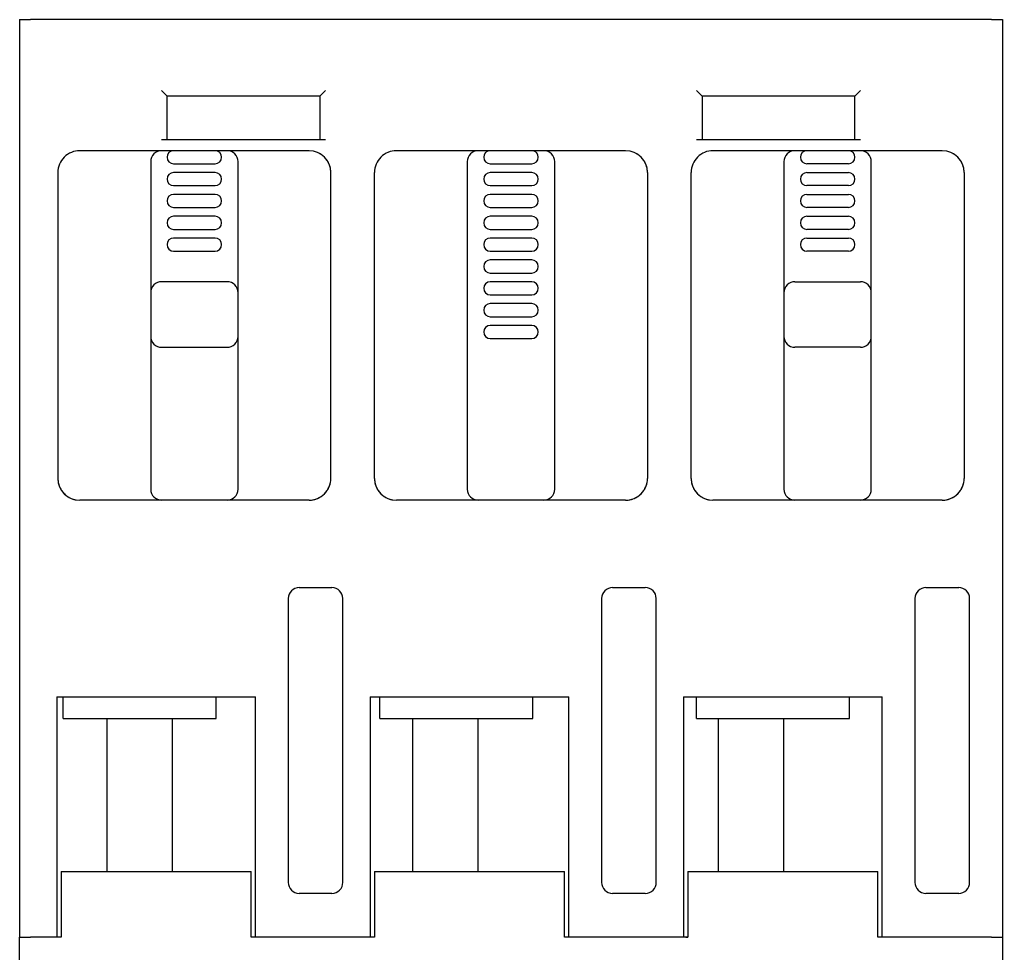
# Model space of a CAD drawing. Extents: x 72 to 370, y -12 to 333.
# Drawn here: x 187.5 to 232.5, y 20.3 to 63.05 of the extents above; entities that cross this region are included whole.
import ezdxf

# ---------------------------------------------------------------- set-up
doc = ezdxf.new("R2010")
doc.units = 0
doc.layers.get('0').update_dxf_attribs({"linetype": 'CONTINUOUS'})

msp = doc.modelspace()

# ---------------------------------------------------------------- linework, layer by layer
at = {"color": 250}
for p, q in [((187.5, 63.047958), (187.5, 21.047958)), ((232, 63.047958), (188, 63.047958)), ((232.5, 63.047958), (232.5, 21.047958))]:
    msp.add_line(p, q, dxfattribs=at)
at = {"color": 250, "ltscale": 0.0125}
for p, q in [((187.5, 63.047958), (188, 63.047958)), ((232, 63.047958), (232.5, 63.047958)), ((187.5, 21.047958), (188, 21.047958)), ((232, 21.047958), (232.5, 21.047958))]:
    msp.add_line(p, q, dxfattribs=at)
at = {"color": 250, "ltscale": 0.008839}
for p, q in [((194, 59.797958), (194.25, 59.547958)), ((201.25, 59.547958), (201.5, 59.797958)), ((218.5, 59.797958), (218.75, 59.547958)), ((225.75, 59.547958), (226, 59.797958))]:
    msp.add_line(p, q, dxfattribs=at)
at = {"color": 250, "ltscale": 0.05}
for p, q in [((194.25, 57.547958), (194.25, 59.547958)), ((201.25, 59.547958), (201.25, 57.547958)), ((218.75, 59.547958), (218.75, 57.547958)), ((225.75, 57.547958), (225.75, 59.547958))]:
    msp.add_line(p, q, dxfattribs=at)
at = {"color": 250, "ltscale": 0.175}
for p, q in [((201.25, 59.547958), (194.25, 59.547958)), ((225.75, 59.547958), (218.75, 59.547958))]:
    msp.add_line(p, q, dxfattribs=at)
at = {"color": 7, "ltscale": 0.0375}
for p, q in [((194.25, 57.547958), (194.25, 59.047958)), ((201.25, 59.047958), (201.25, 57.547958))]:
    msp.add_line(p, q, dxfattribs=at)
at = {"color": 250, "ltscale": 0.1875}
for p, q in [((201.5, 57.547958), (194, 57.547958)), ((226, 57.547958), (218.5, 57.547958))]:
    msp.add_line(p, q, dxfattribs=at)
at = {"color": 250, "ltscale": 0.2625}
for p, q in [((200.75, 57.047958), (190.25, 57.047958)), ((215.25, 57.047958), (204.75, 57.047958)), ((229.75, 57.047958), (219.25, 57.047958)), ((200.75, 41.047958), (190.25, 41.047958)), ((215.25, 41.047958), (204.75, 41.047958)), ((229.75, 41.047958), (219.25, 41.047958))]:
    msp.add_line(p, q, dxfattribs=at)
at = {"color": 250, "ltscale": 0.375}
for p, q in [((193.5, 56.547958), (193.5, 41.547958)), ((197.5, 41.547958), (197.5, 56.547958)), ((208, 56.547958), (208, 41.547958)), ((212, 41.547958), (212, 56.547958)), ((222.5, 56.547958), (222.5, 41.547958)), ((226.5, 41.547958), (226.5, 56.547958))]:
    msp.add_line(p, q, dxfattribs=at)
at = {"color": 250, "ltscale": 0.0475}
for p, q in [((194.550003, 56.44796), (196.449997, 56.44796)), ((209.050003, 56.44796), (210.949997, 56.44796)), ((225.449997, 56.44796), (223.550003, 56.44796)), ((196.449997, 56.047958), (194.550003, 56.047958)), ((210.949997, 56.047958), (209.050003, 56.047958)), ((223.550003, 56.047958), (225.449997, 56.047958)), ((194.550003, 55.44796), (196.449997, 55.44796)), ((209.050003, 55.44796), (210.949997, 55.44796)), ((225.449997, 55.44796), (223.550003, 55.44796)), ((196.449997, 55.047958), (194.550003, 55.047958)), ((210.949997, 55.047958), (209.050003, 55.047958)), ((223.550003, 55.047958), (225.449997, 55.047958)), ((194.550003, 54.44796), (196.449997, 54.44796)), ((196.449997, 54.047958), (194.550003, 54.047958)), ((209.050003, 54.44796), (210.949997, 54.44796)), ((210.949997, 54.047958), (209.050003, 54.047958)), ((225.449997, 54.44796), (223.550003, 54.44796)), ((223.550003, 54.047958), (225.449997, 54.047958)), ((194.550003, 53.44796), (196.449997, 53.44796)), ((209.050003, 53.44796), (210.949997, 53.44796)), ((225.449997, 53.44796), (223.550003, 53.44796)), ((196.449997, 53.047958), (194.550003, 53.047958)), ((210.949997, 53.047958), (209.050003, 53.047958)), ((223.550003, 53.047958), (225.449997, 53.047958)), ((194.550003, 52.44796), (196.449997, 52.44796)), ((209.050003, 52.44796), (210.949997, 52.44796)), ((225.449997, 52.44796), (223.550003, 52.44796)), ((210.949997, 52.047958), (209.050003, 52.047958)), ((209.050003, 51.44796), (210.949997, 51.44796)), ((210.949997, 51.047958), (209.050003, 51.047958)), ((209.050003, 50.44796), (210.949997, 50.44796)), ((210.949997, 50.047958), (209.050003, 50.047958)), ((209.050003, 49.44796), (210.949997, 49.44796)), ((210.949997, 49.047958), (209.050003, 49.047958)), ((209.050003, 48.44796), (210.949997, 48.44796))]:
    msp.add_line(p, q, dxfattribs=at)
at = {"color": 250, "ltscale": 0.35}
for p, q in [((189.25, 56.047958), (189.25, 42.047958)), ((201.75, 42.047958), (201.75, 56.047958)), ((203.75, 42.047958), (203.75, 56.047958)), ((216.25, 56.047958), (216.25, 42.047958)), ((218.25, 42.047958), (218.25, 56.047958)), ((230.75, 56.047958), (230.75, 42.047958))]:
    msp.add_line(p, q, dxfattribs=at)
at = {"color": 250, "ltscale": 0.075}
for p, q in [((197, 51.047958), (194, 51.047958)), ((223, 51.047958), (226, 51.047958)), ((194, 48.047958), (197, 48.047958)), ((226, 48.047958), (223, 48.047958))]:
    msp.add_line(p, q, dxfattribs=at)
at = {"color": 7, "ltscale": 0.2625}
for p, q in [((200.75, 41.047958), (190.25, 41.047958)), ((215.25, 41.047958), (204.75, 41.047958)), ((229.75, 41.047958), (219.25, 41.047958))]:
    msp.add_line(p, q, dxfattribs=at)
at = {"color": 7, "ltscale": 0.000175}
msp.add_line((201.45253, 41.336304), (201.457504, 41.341248), dxfattribs=at)
at = {"color": 7, "ltscale": 0.000128}
msp.add_line((201.457504, 41.341248), (201.461105, 41.344872), dxfattribs=at)
at = {"color": 250, "ltscale": 0.0375}
for p, q in [((200.300003, 37.047958), (201.800003, 37.047958)), ((214.649994, 37.047958), (216.149994, 37.047958)), ((229, 37.047958), (230.5, 37.047958)), ((201.800003, 23.047958), (200.300003, 23.047958)), ((216.149994, 23.047958), (214.649994, 23.047958)), ((230.5, 23.047958), (229, 23.047958))]:
    msp.add_line(p, q, dxfattribs=at)
at = {"color": 250, "ltscale": 0.325}
for p, q in [((199.800003, 36.547958), (199.800003, 23.547958)), ((202.300003, 23.547958), (202.300003, 36.547958)), ((214.149994, 36.547958), (214.149994, 23.547958)), ((216.649994, 23.547958), (216.649994, 36.547958)), ((228.5, 36.547958), (228.5, 23.547958)), ((231, 23.547958), (231, 36.547958))]:
    msp.add_line(p, q, dxfattribs=at)
at = {"color": 250, "ltscale": 0.275}
for p, q in [((189.199997, 32.047958), (189.199997, 21.047958)), ((198.300003, 21.047958), (198.300003, 32.047958)), ((203.550003, 32.047958), (203.550003, 21.047958)), ((212.649994, 21.047958), (212.649994, 32.047958)), ((217.899994, 32.047958), (217.899994, 21.047958)), ((227, 21.047958), (227, 32.047958))]:
    msp.add_line(p, q, dxfattribs=at)
at = {"color": 250, "ltscale": 0.2275}
for p, q in [((189.199997, 32.047958), (198.300003, 32.047958)), ((203.550003, 32.047958), (212.649994, 32.047958)), ((217.899994, 32.047958), (227, 32.047958))]:
    msp.add_line(p, q, dxfattribs=at)
at = {"color": 20, "ltscale": 0.025}
for p, q in [((189.5, 31.04796), (189.5, 32.047958)), ((196.5, 31.04796), (196.5, 32.047958)), ((204, 31.04796), (204, 32.047958)), ((211, 31.04796), (211, 32.047958)), ((218.5, 31.04796), (218.5, 32.047958)), ((225.5, 31.04796), (225.5, 32.047958))]:
    msp.add_line(p, q, dxfattribs=at)
at = {"color": 20, "ltscale": 0.175}
for p, q in [((189.5, 31.04796), (196.5, 31.04796)), ((204, 31.04796), (211, 31.04796)), ((218.5, 31.04796), (225.5, 31.04796))]:
    msp.add_line(p, q, dxfattribs=at)
at = {"color": 171, "ltscale": 0.175}
for p, q in [((191.5, 24.047955), (191.5, 31.047955)), ((194.5, 24.047955), (194.5, 31.047955)), ((205.5, 24.047955), (205.5, 31.047955)), ((208.5, 24.047955), (208.5, 31.047955)), ((219.5, 24.047955), (219.5, 31.047955)), ((222.5, 24.047955), (222.5, 31.047955))]:
    msp.add_line(p, q, dxfattribs=at)
at = {"color": 7, "ltscale": 0.075}
for p, q in [((189.399994, 24.047958), (189.399994, 21.047958)), ((198.100006, 21.047958), (198.100006, 24.047958)), ((203.75, 24.047958), (203.75, 21.047958)), ((212.449997, 21.047958), (212.449997, 24.047958)), ((218.100006, 24.047958), (218.100006, 21.047958)), ((226.800003, 21.047958), (226.800003, 24.047958))]:
    msp.add_line(p, q, dxfattribs=at)
at = {"color": 7, "ltscale": 0.2175}
for p, q in [((189.399994, 24.047958), (198.100006, 24.047958)), ((203.75, 24.047958), (212.449997, 24.047958)), ((218.100006, 24.047958), (226.800003, 24.047958))]:
    msp.add_line(p, q, dxfattribs=at)
at = {"color": 7, "ltscale": 0.0125}
for p, q in [((187.5, 21.047958), (188, 21.047958)), ((232, 21.047958), (232.5, 21.047958))]:
    msp.add_line(p, q, dxfattribs=at)
at = {"color": 7, "ltscale": 0.150931}
for p, q in [((187.5, 15.010712), (187.5, 21.047958)), ((232.5, 21.047958), (232.5, 15.010712))]:
    msp.add_line(p, q, dxfattribs=at)
at = {"color": 250, "ltscale": 0.03}
msp.add_line((189.199997, 21.047958), (188, 21.047958), dxfattribs=at)
at = {"color": 7, "ltscale": 0.035}
msp.add_line((189.399994, 21.047958), (188, 21.047958), dxfattribs=at)
at = {"color": 250, "ltscale": 0.005}
for p, q in [((189.400009, 21.047966), (189.199997, 21.047966)), ((198.300003, 21.047966), (198.100006, 21.047966)), ((203.75, 21.047966), (203.550003, 21.047966)), ((212.649994, 21.047966), (212.450012, 21.047966)), ((218.100006, 21.047962), (217.899994, 21.047962)), ((227, 21.047962), (226.800003, 21.047962))]:
    msp.add_line(p, q, dxfattribs=at)
at = {"color": 7, "ltscale": 0.14125}
for p, q in [((203.75, 21.047958), (198.100006, 21.047958)), ((218.100006, 21.047958), (212.449997, 21.047958))]:
    msp.add_line(p, q, dxfattribs=at)
at = {"color": 250, "ltscale": 0.13125}
for p, q in [((203.550003, 21.047958), (198.300003, 21.047958)), ((217.899994, 21.047958), (212.649994, 21.047958))]:
    msp.add_line(p, q, dxfattribs=at)
at = {"color": 7, "ltscale": 0.002501}
msp.add_line((218, 21.047962), (218.100037, 21.047962), dxfattribs=at)
at = {"color": 7, "ltscale": 0.13}
msp.add_line((232, 21.047958), (226.800003, 21.047958), dxfattribs=at)
at = {"color": 250, "ltscale": 0.125}
msp.add_line((232, 21.047958), (227, 21.047958), dxfattribs=at)
at = {"color": 250}
for centre, radius, start, end in [((190.25, 56.047958), 1, 90.000003, 180.000005), ((194.000061, 56.547894), 0.500019, 90.007488, 179.992519), ((194.550003, 56.747959), 0.3, 90.000003, 270.000001), ((196.449997, 56.747959), 0.3, 270.000001, 89.999992), ((196.999939, 56.547894), 0.500019, 0.007486, 89.99251), ((200.75, 56.047958), 1, 0.00001, 89.999992), ((204.75, 56.047958), 1, 90.000003, 180.000005), ((208.500061, 56.547894), 0.500019, 90.007488, 179.992519), ((209.050446, 56.747959), 0.300317, 90.084765, 269.915224), ((210.94957, 56.747959), 0.300317, 270.080942, 89.919058), ((211.499939, 56.547894), 0.500019, 0.007486, 89.99251), ((215.25, 56.047958), 1, 0.00001, 89.999992), ((219.25, 56.047958), 1, 90.000003, 180.000005), ((223.000061, 56.547894), 0.500019, 90.007488, 179.992519), ((223.550003, 56.747959), 0.3, 90.000003, 270.000001), ((225.449997, 56.747959), 0.3, 270.000001, 89.999992), ((225.999939, 56.547894), 0.500019, 0.007486, 89.99251), ((229.75, 56.047958), 1, 0.00001, 89.999992), ((194.550003, 55.747959), 0.3, 90.000003, 270.000001), ((196.449997, 55.747959), 0.3, 270.000001, 89.999992), ((209.050446, 55.747959), 0.300317, 90.084765, 269.915224), ((210.94957, 55.747959), 0.300317, 270.080942, 89.919058), ((223.550003, 55.747959), 0.3, 90.000003, 270.000001), ((225.449997, 55.747959), 0.3, 270.000001, 89.999992), ((194.550003, 54.747959), 0.3, 90.000003, 270.000001), ((196.449997, 54.747959), 0.3, 270.000001, 89.999992), ((209.050446, 54.747959), 0.300317, 90.084765, 269.915224), ((210.94957, 54.747959), 0.300317, 270.080942, 89.919058), ((223.550003, 54.747959), 0.3, 90.000003, 270.000001), ((225.449997, 54.747959), 0.3, 270.000001, 89.999992), ((194.550003, 53.747959), 0.3, 90.000003, 270.000001), ((196.449997, 53.747959), 0.3, 270.000001, 89.999992), ((209.050446, 53.747959), 0.300317, 90.084765, 269.915224), ((210.94957, 53.747959), 0.300317, 270.080942, 89.919058), ((223.550003, 53.747959), 0.3, 90.000003, 270.000001), ((225.449997, 53.747959), 0.3, 270.000001, 89.999992), ((194.550003, 52.747959), 0.3, 90.000003, 270.000001), ((196.449997, 52.747959), 0.3, 270.000001, 89.999992), ((209.050446, 52.747959), 0.300317, 90.084765, 269.915224), ((210.94957, 52.747959), 0.300317, 270.080942, 89.919058), ((223.550003, 52.747959), 0.3, 90.000003, 270.000001), ((225.449997, 52.747959), 0.3, 270.000001, 89.999992), ((209.050446, 51.747959), 0.300317, 90.084765, 269.915224), ((210.94957, 51.747959), 0.300317, 270.080942, 89.919058), ((194, 50.547958), 0.5, 90.000003, 180.000005), ((197, 50.547958), 0.5, 0.00001, 89.999992), ((209.050446, 50.747959), 0.300317, 90.084765, 269.915224), ((210.94957, 50.747959), 0.300317, 270.080942, 89.919058), ((223, 50.547958), 0.5, 90.000003, 180.000005), ((226, 50.547958), 0.5, 0.00001, 89.999992), ((209.050446, 49.747959), 0.300317, 90.084765, 269.915224), ((210.94957, 49.747959), 0.300317, 270.080942, 89.919058), ((209.050446, 48.747959), 0.300317, 90.084765, 269.915224), ((210.94957, 48.747959), 0.300317, 270.080942, 89.919058), ((194, 48.547958), 0.5, 180.000005, 270.000001), ((197, 48.547958), 0.5, 270.000001, 0.00001), ((223, 48.547958), 0.5, 180.000005, 270.000001), ((226, 48.547958), 0.5, 270.000001, 0.00001), ((190.25, 42.047958), 1, 180.000005, 270.000001), ((200.75, 42.047958), 1, 270.000001, 0.00001), ((204.75, 42.047958), 1, 180.000005, 270.000001), ((215.25, 42.047958), 1, 270.000001, 0.00001), ((219.25, 42.047958), 1, 180.000005, 270.000001), ((229.75, 42.047958), 1, 270.000001, 0.00001), ((194.000061, 41.548023), 0.500018, 180.007413, 269.99258), ((196.999939, 41.548023), 0.500018, 270.007415, 359.992583), ((208.500061, 41.548023), 0.500018, 180.007413, 269.99258), ((211.499939, 41.548023), 0.500018, 270.007415, 359.992583), ((223.000061, 41.548023), 0.500018, 180.007413, 269.99258), ((225.999939, 41.548023), 0.500018, 270.007415, 359.992583), ((200.300003, 36.547958), 0.5, 90.000003, 180.000005), ((201.800003, 36.547958), 0.5, 0.00001, 89.999992), ((214.649994, 36.547958), 0.5, 90.000003, 180.000005), ((216.149994, 36.547958), 0.5, 0.00001, 89.999992), ((229, 36.547958), 0.5, 90.000003, 180.000005), ((230.5, 36.547958), 0.5, 0.00001, 89.999992), ((200.300003, 23.547958), 0.5, 180.000005, 270.000001), ((201.800003, 23.547958), 0.5, 270.000001, 0.00001), ((214.649994, 23.547958), 0.5, 180.000005, 270.000001), ((216.149994, 23.547958), 0.5, 270.000001, 0.00001), ((229, 23.547958), 0.5, 180.000005, 270.000001), ((230.5, 23.547958), 0.5, 270.000001, 0.00001)]:
    msp.add_arc(centre, radius, start, end, dxfattribs=at)
at = {"color": 7}
for centre, radius, start, end in [((200.753769, 56.054379), 0.992581, 53.981838, 63.019648), ((215.253677, 56.05426), 0.992733, 53.981353, 63.017777), ((229.753677, 56.05426), 0.992733, 53.981353, 63.017777), ((200.754166, 56.050468), 0.995147, 26.983387, 36.007214), ((200.75, 56.047958), 1, 17.999473, 21.773993), ((200.830688, 56.066456), 0.917512, 8.647301, 18.457771), ((200.75, 56.047958), 1, 9.000061, 17.999473), ((215.254059, 56.050388), 0.995283, 26.984584, 36.007175), ((215.25, 56.047958), 1, 17.999473, 21.773993), ((215.330566, 56.066422), 0.917643, 8.648313, 18.457383), ((215.25, 56.047958), 1, 9.000061, 17.999473), ((229.754059, 56.050388), 0.995283, 26.984584, 36.007175), ((229.75, 56.047958), 1, 17.999473, 21.773993), ((229.830551, 56.066422), 0.917643, 8.648313, 18.457383), ((229.75, 56.047958), 1, 9.000061, 17.999473), ((200.75, 56.047958), 1, 0.00001, 9.000068), ((215.25, 56.047958), 1, 0.00001, 9.000068), ((229.75, 56.047958), 1, 0.00001, 9.000068), ((190.25, 42.047958), 1, 180.000005, 186.740309), ((190.169464, 42.029354), 0.917639, 188.639173, 198.449647), ((200.813293, 42.033226), 0.935266, 341.659821, 351.285105), ((204.75, 42.047958), 1, 180.000005, 186.740309), ((204.669464, 42.029354), 0.917639, 188.639173, 198.449647), ((215.313293, 42.033226), 0.935266, 341.659821, 351.285105), ((219.25, 42.047958), 1, 180.000005, 186.740309), ((219.169464, 42.029354), 0.917639, 188.639173, 198.449647), ((229.813293, 42.033226), 0.935266, 341.659821, 351.285105), ((190.25, 42.047958), 1, 206.959568, 216.778963), ((190.25, 42.047958), 1, 216.778963, 225.326534), ((200.75, 42.047958), 1, 315.324754, 321.774036), ((200.753922, 42.045643), 0.995465, 323.958131, 333.019459), ((204.75, 42.047958), 1, 206.959568, 216.778963), ((204.75, 42.047958), 1, 216.778963, 225.326534), ((215.25, 42.047958), 1, 306.776526, 321.774036), ((215.254181, 42.045456), 0.995143, 323.957811, 333.022066), ((219.25, 42.047958), 1, 206.959568, 216.778963), ((219.25, 42.047958), 1, 216.778963, 225.326534), ((229.75, 42.047958), 1, 306.776526, 321.774036), ((229.753922, 42.045643), 0.995465, 323.958131, 333.019459), ((190.25, 42.047958), 1, 225.326534, 231.774357), ((190.243408, 42.036846), 0.987118, 233.906841, 243.054416), ((190.235229, 41.984455), 0.935046, 251.657128, 261.28622), ((200.75, 42.047958), 1, 270.000001, 276.769019), ((200.768387, 41.968494), 0.918732, 278.642175, 288.442554), ((200.751831, 42.044861), 0.996416, 296.981336, 306.043389), ((200.75, 42.047958), 1, 306.776526, 314.675039), ((200.75, 42.047958), 1, 314.675039, 315.324754), ((204.75, 42.047958), 1, 225.326534, 231.774357), ((204.743408, 42.036846), 0.987118, 233.906841, 243.054416), ((204.735214, 41.984455), 0.935046, 251.657128, 261.28622), ((215.25, 42.047958), 1, 270.000001, 276.769019), ((215.268387, 41.968494), 0.918732, 278.642175, 288.442554), ((215.251831, 42.044861), 0.996416, 296.981336, 306.043389), ((219.25, 42.047958), 1, 225.326534, 231.774357), ((219.243408, 42.036846), 0.987118, 233.906841, 243.054416), ((219.235214, 41.984455), 0.935046, 251.657128, 261.28622), ((229.75, 42.047958), 1, 270.000001, 276.769019), ((229.768387, 41.968494), 0.918732, 278.642175, 288.442554), ((229.751831, 42.044861), 0.996416, 296.981336, 306.043389)]:
    msp.add_arc(centre, radius, start, end, dxfattribs=at)

doc.saveas('drawing.dxf')
